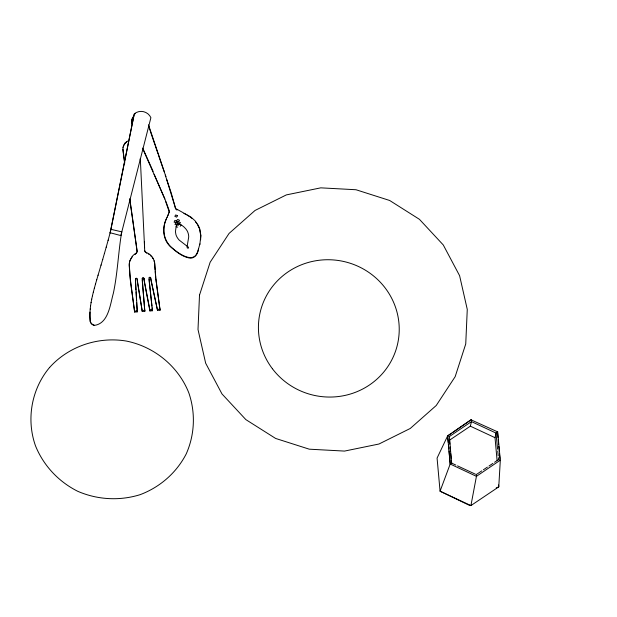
<?xml version="1.0" encoding="UTF-8"?>
<svg xmlns="http://www.w3.org/2000/svg" width="617" height="617" viewBox="0 0 617 617"><rect width="100%" height="100%" fill="white"/><g stroke="black" fill="none" stroke-linecap="round" stroke-linejoin="round"><path stroke-width="0.93" d="M144 278.491A0.864 0.81 6.9 0 0 143.692 277.943L143.483 277.827A0.848 0.818 10.8 0 0 142.635 277.897L142.473 278.036A0.864 0.81 6.9 0 0 142.28 278.622L142.319 279.354A16.597 1.041 88.3 0 0 142.674 284.306L144.818 311.315L142.28 311.508L138.015 284.653A16.574 1.288 84.5 0 1 137.29 279.732L137.198 279A0.864 0.81 6.9 0 0 136.912 278.444L136.704 278.336A0.848 0.818 10.8 0 0 135.856 278.398L135.694 278.537A0.864 0.81 6.9 0 0 135.501 279.123L135.524 279.863A16.628 0.956 89.6 0 0 135.748 284.823L137.252 310.875L137.198 311.886L134.653 312.071L131.097 285.162A16.566 1.203 85.8 0 1 130.218 277.411L130.094 275.946A16.566 1.203 85.8 0 1 129.763 271.503L129.354 265.703A13.813 13.759 -58.9 0 1 129.555 262.248M149.152 277.912L149.322 277.773A0.848 0.818 10.7 0 1 150.162 277.712L150.355 277.827A0.864 0.81 6.8 0 1 150.679 278.367L150.787 279.108A16.674 1.458 81.9 0 0 151.767 284.005L157.528 310.374L160.073 310.189L156.51 283.28A16.566 1.203 85.8 0 1 155.631 275.529L155.507 274.064A16.566 1.203 85.8 0 1 155.175 269.621L154.774 263.814A13.813 13.759 -58.9 0 0 154.088 260.428L152.584 257.405L150.347 254.898A12.849 12.733 28.2 0 0 147.556 253.07L146.676 252.739A4.064 4.011 22.7 0 1 145.905 252.214L145.496 251.813A4.064 4.011 22.7 0 1 144.933 251.003L144.802 250.726M453.163 432.162L471.334 419.583L471.519 421.65M143.884 278.876L143.992 279.609A16.644 1.373 83.2 0 0 144.841 284.522L149.908 310.945L152.445 310.752L149.592 283.797A16.574 1.118 87 0 1 149.113 278.853L149.059 278.12A0.864 0.81 6.9 0 1 149.245 277.534L149.414 277.388A0.848 0.818 10.8 0 1 150.255 277.326L150.448 277.442A0.864 0.81 6.9 0 1 150.772 277.989L150.88 278.722A16.628 1.45 81.9 0 0 151.859 283.627L157.528 310.374M200.618 239.805L200.772 235.756L199.638 229.177M497.595 449.199L496.006 433.065L497.672 431.877L500.31 460.251L498.767 486.852L470.918 505.585L468.827 505.053L440.068 491.201L437.075 458.084L447.641 435.88L451.582 433.227M123.061 146.985L122.93 150.193A95.519 7.851 83.3 0 0 124.379 161.353L124.642 163.243M90.244 308.963L89.982 312.271A66.59 65.294 13.6 0 0 90.236 321.665A5.538 5.43 13.6 0 0 94.293 325.398C108.492 323.609 110.142 304.597 113.343 293.306C117.662 273.046 118.279 252.206 121.726 231.845L110.944 229.331L134.305 113.806A10.651 10.443 13.6 0 1 150.895 117.67L120.855 235.578L110.15 232.748L108.098 240.375M90.198 309.14L90.599 305.777M90.552 305.955L91.1 302.507M199.869 244.278L200.864 235.378L199.731 228.791L198.288 225.359L194.995 220.709L190.769 216.968L175.629 208.5L171.179 192.812L165.24 175.112M91.054 302.692L91.725 299.137M110.79 229.979L110.944 229.331L110.073 233.072L134.151 114.446A10.651 10.443 13.6 0 1 135.478 113.513M91.686 299.322L92.488 295.636M129.809 261.13L129.462 262.634A13.805 13.751 -59.5 0 0 129.261 266.081L129.67 271.881A16.613 1.203 85.8 0 0 129.994 276.331L130.125 277.789A16.613 1.203 85.8 0 0 131.005 285.548L134.653 312.071M176.092 226.74L175.436 231.753L175.945 234.668A17.438 15.263 -5.6 0 0 179.254 240.152L188.571 247.332L188.177 248.319L187.159 247.818L187.182 246.106L188.717 236.889A17.438 15.263 -5.6 0 0 187.159 230.812C184.398 226.146 179.262 223.231 174.11 222.166L174.866 220.369L180.488 222.637L178.328 225.236L175.02 224.519L176.555 220.709L177.665 219.405L179.547 220.292L177.418 222.93L176.092 226.74L177.727 227.141M168.973 212.865L169.243 210.698L166.22 202.299L154.119 174.164M92.442 295.821L93.375 291.964M121.572 232.486L121.726 231.845M449.662 440.091L470.347 426.177L471.457 421.612L496.137 433.119L495.027 437.684L497.078 460.39M93.329 292.157L94.386 288.108M94.339 288.309L95.504 284.028M106.209 247.201L108.168 240.098M104.396 253.602L106.263 246.962M95.458 284.229L96.746 279.709M199.962 243.9C198.126 249.029 197.641 257.505 190.784 258.245C182.794 257.328 175.899 251.551 170.084 246.314C162.109 238.64 162.402 226.424 167.114 217.13M102.661 259.587L104.45 253.371M96.692 279.91L98.088 275.105M101.026 265.179L102.723 259.364M98.034 275.313L101.08 264.963M122.968 147.37L124.942 142.99L128.698 140.468M129.717 261.515L130.148 260.065M500.078 460.328L476.44 476.339L450.186 464.023L440.068 491.201L470.918 505.585L476.478 476.1L476.278 474.226M166.281 219.12C161.292 229.239 164.037 242.119 173.269 248.867C180.472 255.122 196.129 264.886 198.551 248.828M169.066 212.487L167.809 215.726M130.056 260.451L132.385 256.232A12.849 12.733 28.2 0 1 134.845 254.011L135.401 253.726A4.057 4.003 22.7 0 0 137.175 251.289L129.817 198.797M168.58 213.79L167.022 217.508M450.186 464.023L447.61 435.587L449.407 436.52L451.582 463.089L455.832 465.071M497.742 431.9L471.311 419.953M130.488 259.418L132.293 256.618M123.647 145.242L126.5 141.879M49.584 367.477C31.498 389.011 26.084 419.313 35.485 445.806L35.516 445.883C43.56 465.696 58.654 481.73 77.75 491.302C97.486 499.824 119.598 501.073 140.136 494.664C159.98 487.191 176.47 472.799 186.218 453.927C194.764 434.677 195.658 412.958 188.879 393.021L188.848 392.944C178.375 366.313 154.265 346.661 126.3 341.047C98.188 336.365 68.695 346.222 49.584 367.477L49.653 367.416M449.407 436.52L471.457 421.612M450.055 463.976L451.791 462.804M180.179 226.292L181.213 224.974M471.334 419.583L447.641 435.88M477.049 474.057L481.823 470.848M483.419 469.776L487.399 467.1M488.988 466.028L492.968 463.352M494.556 462.28L498.536 459.611L498.366 457.714M135.3 254.111L134.753 254.397M496.215 487.924L498.767 486.852L498.598 484.962M134.668 311.068L137.252 310.875M142.272 310.505L144.864 310.312M143.977 278.491L144.085 279.223A16.597 1.365 83.2 0 0 144.933 284.136L149.885 309.942L152.468 309.749M157.489 309.379L160.081 309.186M470.347 426.177L495.027 437.684M457.536 465.866L475.406 474.195M183.943 213.389L186.157 214.523M186.905 214.963L189.92 216.845M143.576 278.329L143.391 278.213A0.848 0.818 10.7 0 0 142.542 278.275L142.38 278.414A0.864 0.81 6.8 0 0 142.195 278.791M176.986 210.112L175.536 208.878M190.676 217.354L192.134 218.518M150.255 255.284L151.813 256.888M498.536 459.611L500.31 460.251M195.365 221.657L196.746 223.369M152.484 257.79L153.078 258.739M197.232 224.156L199.276 228.313M143.229 149.831L164.909 198.982M142.697 148.049L153.124 171.387M178.028 224.472L176.555 220.709M165.672 201.566L169.22 211.832M155.229 145.697L158.014 153.803M154.967 144.926L150.332 131.298M158.299 154.643L162.364 166.536M162.649 167.392L165.95 176.647M164.515 172.336L148.512 124.889M166.644 179.354L174.758 205.847M148.419 125.266L150.054 130.434M174.95 206.602L175.344 208.122M142.28 311.508L137.923 285.031A16.62 1.288 84.5 0 1 137.198 280.11L137.105 279.378A0.864 0.81 6.8 0 0 136.82 278.83L136.612 278.714A0.848 0.818 10.7 0 0 135.763 278.776L135.601 278.915A0.864 0.81 6.8 0 0 135.416 279.293M124.734 162.865L124.472 160.975A95.512 7.844 83.3 0 1 123.022 149.815L122.945 149.221M129.732 199.198L135.879 242.72A103.093 8.468 83.3 0 1 137.013 251.142L137.082 251.674A4.057 4.003 22.7 0 1 136.758 252.546M156.417 283.666L160.073 310.189M149.599 285.123L151.921 306.009M152.129 307.906L152.445 310.752M497.618 433.119L498.042 437.808M498.212 439.682L498.636 444.379M498.806 446.253L499.23 450.942M499.485 453.757L499.909 458.446M497.765 451.089L498.197 455.824M449.523 440.384L449.862 444.163M450.125 447.001L450.549 451.737M450.726 453.626L451.15 458.354M451.32 460.251L451.582 463.089M447.726 436.813L448.235 442.443M448.405 444.317L448.829 449.014M448.999 450.888L450.101 463.089M144.818 311.315L142.573 284.692A16.644 1.041 88.3 0 1 142.226 279.74M155.083 269.999L154.674 264.199A13.805 13.751 -59.5 0 0 154.543 263.05M135.933 289.967L135.655 285.201A16.674 0.964 89.6 0 1 135.431 280.241M136.041 291.872L136.534 300.448M136.65 302.353L137.198 311.886M140.368 159.795L144.316 242.095A103.093 6.486 88.2 0 1 144.563 247.733M144.401 241.679L144.702 251.111A4.057 4.003 22.7 0 0 145.813 252.6M149.885 309.942L149.908 310.945M132.131 124.194A7.666 7.52 20.4 0 1 133.465 116.783M132.231 123.809A7.674 7.52 20.4 0 1 133.565 116.405M90.02 312.102A66.59 65.356 13.6 0 0 90.275 321.503A5.538 5.437 13.6 0 0 94.332 325.236M153.995 260.814A13.805 13.751 -59.5 0 1 154.319 261.924M149.499 284.175A16.62 1.126 87 0 1 149.021 279.231M156.263 282.547A16.613 1.203 85.8 0 1 155.816 278.73M155.677 277.341A16.613 1.203 85.8 0 1 155.538 275.907L155.415 274.449A16.613 1.203 85.8 0 1 155.183 271.48M140.275 160.173A95.519 6.008 88.2 0 1 140.213 158.692M148.442 253.98A12.849 12.733 28.2 0 1 149.376 254.597M146.869 253.255A4.057 4.003 22.7 0 1 146.584 253.124M143.599 278.321A0.864 0.81 6.8 0 1 143.908 278.876M136.604 252.808A4.057 4.003 22.7 0 1 136.241 253.309M136.033 253.541A4.057 4.003 22.7 0 1 135.563 253.942M199.507 295.119L198.003 329.509L205.669 363.212L221.989 393.947L245.851 419.606L275.629 438.448L309.287 449.184L344.533 451.081L378.969 444.016L410.251 428.468L436.242 405.492L455.169 376.663L465.742 343.939L467.27 309.402L459.603 275.699L443.284 244.972L419.429 219.313L389.659 200.479L356.001 189.743L320.763 187.846L286.327 194.91L255.052 210.451L229.069 233.427L210.142 262.248L199.507 295.119M177.472 215.726L176.632 217.153L174.819 216.328L175.706 214.917L177.472 215.726M272.398 368.727A70.515 68.549 13.9 0 0 393.499 356.356A70.515 68.549 13.9 0 0 320.578 260.104A70.515 68.549 13.9 0 0 272.398 368.727"/></g></svg>
